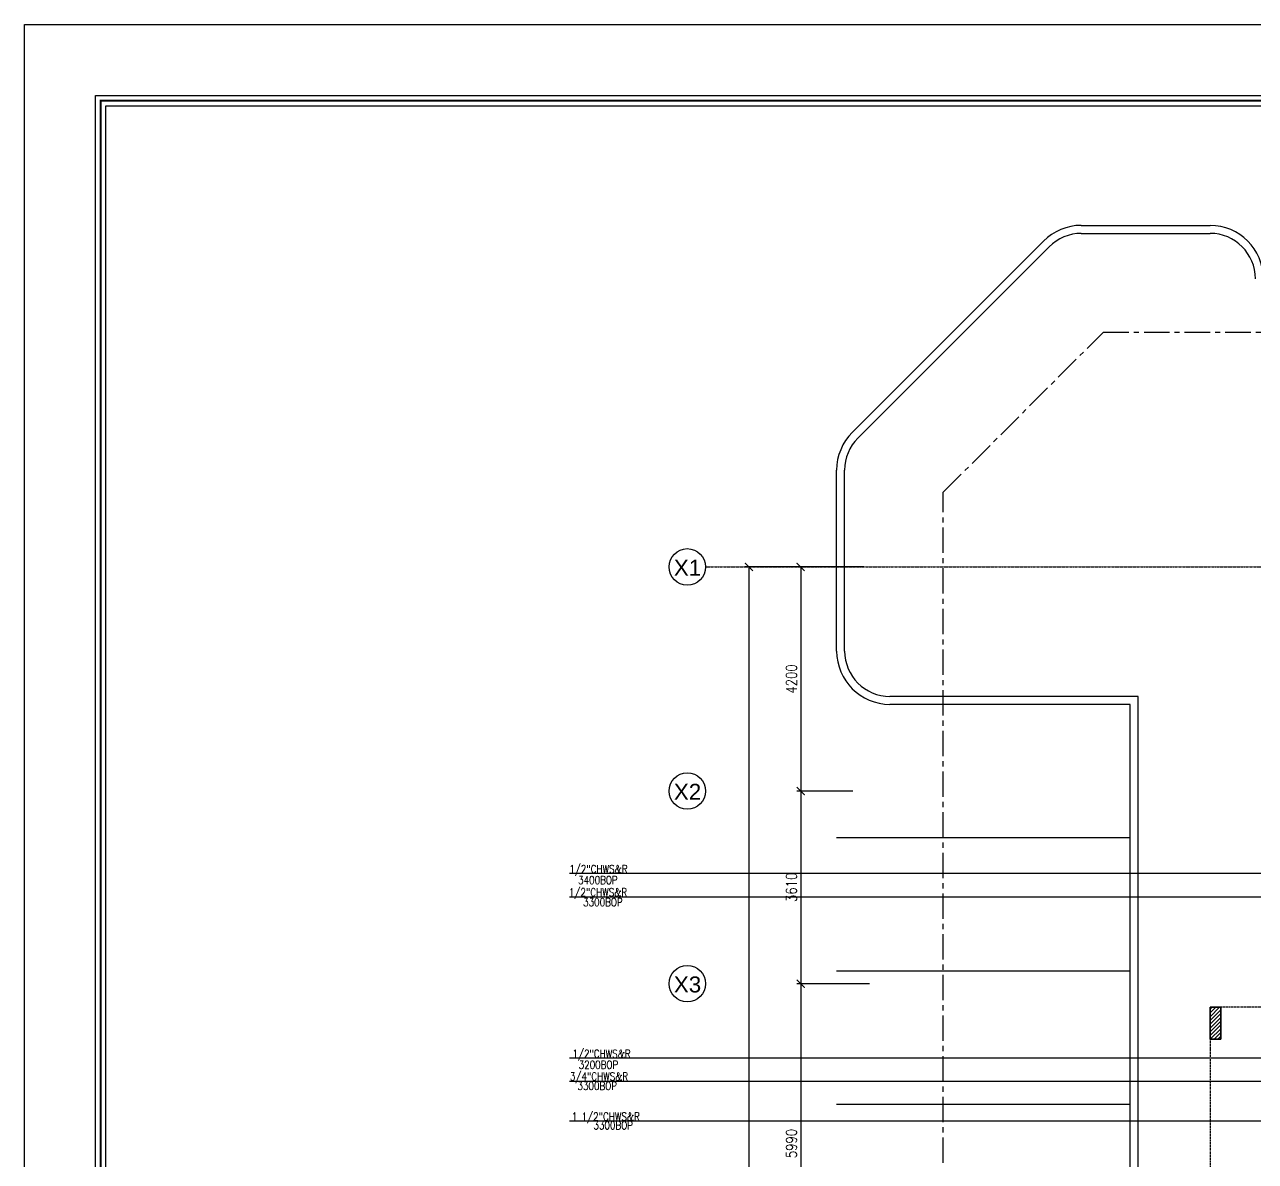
# Model space of a CAD drawing. Header units: millimetres. Extents: x 0 to 79758, y -5689 to 63441.
# Drawn here: x 1000 to 24072, y 34385 to 55688 of the extents above; entities that cross this region are included whole.
import ezdxf
from ezdxf.enums import TextEntityAlignment as Align

# ---------------------------------------------------------------- set-up
doc = ezdxf.new("R2010")
doc.units = ezdxf.units.MM
for name, pattern in [('CENTER', [50.8, 31.75, -6.35, 6.35, -6.35]), ('DASHED', [19.05, 12.7, -6.35]), ('DASHED2', [9.525, 6.35, -3.175])]:
    doc.linetypes.add(name, pattern=pattern)
for name, color, linetype in [('A-ANNO-DIMS', 1, 'Continuous'), ('A-ANNO-SYMB', 33, 'Continuous'), ('A-ANNO-TEXT', 8, 'Continuous'), ('A-AREA', 8, 'CENTER'), ('A-FLOR-OVHD', 4, 'DASHED2'), ('A-GRID', 253, 'CENTER'), ('A-WALL-FULL', 8, 'Continuous'), ('AC-CHILLED WATER TEXT', 41, 'Continuous'), ('L-WALK', 8, 'Continuous'), ('LOGO LINE', 7, 'Continuous'), ('LOGO1LINE', 7, 'Continuous'), ('S-COL- HACT.', 9, 'Continuous'), ('S-COL.', 8, 'Continuous')]:
    doc.layers.add(name, color=color, linetype=linetype)
doc.styles.add('ROMANS', font='romans.shx', dxfattribs={"width": 0.8})
doc.styles.add('SANSSERIF', font='sas_____.pfb')
doc.styles.add('SIMPLEX', font='simplex.shx', dxfattribs={"width": 0.8})
doc.dimstyles.new('100 of DIM2', dxfattribs={"dimscale": 0, "dimtxt": 200, "dimasz": 150, "dimexe": 75, "dimexo": 200, "dimgap": 75, "dimtad": 1, "dimdec": 0, "dimrnd": 5, "dimzin": 0, "dimdsep": 46, "dimtxsty": 'ROMANS', "dimblk": 'ARCHTICK', "dimcen": 100, "dimclrd": 94, "dimclre": 94, "dimclrt": 2, "dimadec": 0, "dimazin": 0, "dimtfac": 1, "dimtdec": 0, "dimtofl": 0, "dimtmove": 2, "dimatfit": 3, "dimldrblk": 'OPEN90', "dimfxl": 75, "dimtolj": 1, "dimtzin": 0, "dimarcsym": 0})

# ---------------------------------------------------------------- blocks, each defined once
blk = doc.blocks.new('_ArchTick')
at = {"color": 0, "linetype": 'ByBlock', "const_width": 0.15}
blk.add_lwpolyline([(-0.5, -0.5), (0.5, 0.5)], dxfattribs=at)
blk = doc.blocks.new('*D120')
at = {"layer": 'A-ANNO-DIMS', "color": 94, "lineweight": -2, "ltscale": 3, "transparency": 16777216}
for p, q in [((16732, 45525), (14502, 45525)), ((14577, 45525), (14577, 10325)), ((16732, 10325), (14502, 10325))]:
    blk.add_line(p, q, dxfattribs=at)
at = {"layer": 'Defpoints', "color": 0, "ltscale": 3, "transparency": 16777216}
for p in [(16932, 45525), (14577, 10325), (16932, 10325)]:
    blk.add_point(p, dxfattribs=at)
at = {"layer": 'A-ANNO-DIMS', "color": 94, "lineweight": -2, "ltscale": 3, "transparency": 16777216, "xscale": 150, "yscale": 150, "zscale": 150}
for p, rotation in [((14577, 45525), 90), ((14577, 10325), 270)]:
    blk.add_blockref('_ArchTick', p, dxfattribs=dict(at, rotation=rotation))
at = {"layer": 'A-ANNO-DIMS', "color": 2, "ltscale": 3, "transparency": 16777216, "insert": (14402, 27925), "char_height": 200, "attachment_point": 5, "rotation": 90, "style": 'ROMANS'}
blk.add_mtext('\\A1;35200', dxfattribs=at)
blk = doc.blocks.new('_Open90')
at = {"color": 0, "linetype": 'ByBlock', "lineweight": -2}
for p, q in [((0, 0), (-1, 0)), ((-0.5, 0.5), (0, 0)), ((0, 0), (-0.5, -0.5))]:
    blk.add_line(p, q, dxfattribs=at)
blk = doc.blocks.new('*D121')
at = {"layer": 'A-ANNO-DIMS', "color": 94, "lineweight": -2, "ltscale": 3, "transparency": 16777216}
for p, q in [((16527, 45525), (15474, 45525)), ((15549, 45525), (15549, 41325)), ((16527, 41325), (15474, 41325))]:
    blk.add_line(p, q, dxfattribs=at)
at = {"layer": 'Defpoints', "color": 0, "ltscale": 3, "transparency": 16777216}
for p in [(16727, 45525), (15549, 41325), (16727, 41325)]:
    blk.add_point(p, dxfattribs=at)
at = {"layer": 'A-ANNO-DIMS', "color": 94, "lineweight": -2, "ltscale": 3, "transparency": 16777216, "xscale": 150, "yscale": 150, "zscale": 150}
for p, rotation in [((15549, 45525), 90), ((15549, 41325), 270)]:
    blk.add_blockref('_ArchTick', p, dxfattribs=dict(at, rotation=rotation))
at = {"layer": 'A-ANNO-DIMS', "color": 2, "ltscale": 3, "transparency": 16777216, "insert": (15374, 43425), "char_height": 200, "attachment_point": 5, "rotation": 90, "style": 'ROMANS'}
blk.add_mtext('\\A1;4200', dxfattribs=at)
blk = doc.blocks.new('*D122')
at = {"layer": 'A-ANNO-DIMS', "color": 94, "lineweight": -2, "ltscale": 3, "transparency": 16777216}
for p, q in [((16527, 41325), (15474, 41325)), ((15549, 41325), (15549, 37715)), ((16841, 37715), (15474, 37715))]:
    blk.add_line(p, q, dxfattribs=at)
at = {"layer": 'Defpoints', "color": 0, "ltscale": 3, "transparency": 16777216}
for p in [(16727, 41325), (15549, 37715), (17041, 37715)]:
    blk.add_point(p, dxfattribs=at)
at = {"layer": 'A-ANNO-DIMS', "color": 94, "lineweight": -2, "ltscale": 3, "transparency": 16777216, "xscale": 150, "yscale": 150, "zscale": 150}
for p, rotation in [((15549, 41325), 90), ((15549, 37715), 270)]:
    blk.add_blockref('_ArchTick', p, dxfattribs=dict(at, rotation=rotation))
at = {"layer": 'A-ANNO-DIMS', "color": 2, "ltscale": 3, "transparency": 16777216, "insert": (15374, 39520), "char_height": 200, "attachment_point": 5, "rotation": 90, "style": 'ROMANS'}
blk.add_mtext('\\A1;3610', dxfattribs=at)
blk = doc.blocks.new('*D123')
at = {"layer": 'A-ANNO-DIMS', "color": 94, "lineweight": -2, "ltscale": 3, "transparency": 16777216}
for p, q in [((16841, 37715), (15474, 37715)), ((15549, 37715), (15549, 31725)), ((16841, 31725), (15474, 31725))]:
    blk.add_line(p, q, dxfattribs=at)
at = {"layer": 'Defpoints', "color": 0, "ltscale": 3, "transparency": 16777216}
for p in [(17041, 37715), (15549, 31725), (17041, 31725)]:
    blk.add_point(p, dxfattribs=at)
at = {"layer": 'A-ANNO-DIMS', "color": 94, "lineweight": -2, "ltscale": 3, "transparency": 16777216, "xscale": 150, "yscale": 150, "zscale": 150}
for p, rotation in [((15549, 37715), 90), ((15549, 31725), 270)]:
    blk.add_blockref('_ArchTick', p, dxfattribs=dict(at, rotation=rotation))
at = {"layer": 'A-ANNO-DIMS', "color": 2, "ltscale": 3, "transparency": 16777216, "insert": (15374, 34720), "char_height": 200, "attachment_point": 5, "rotation": 90, "style": 'ROMANS'}
blk.add_mtext('\\A1;5990', dxfattribs=at)

msp = doc.modelspace()

# ---------------------------------------------------------------- hatches: boundary and pattern name
at = {"layer": 'S-COL- HACT.', "linetype": 'Continuous', "ltscale": 3}
h = msp.add_hatch(dxfattribs=at)
h.set_pattern_fill('ANSI31', color=256, scale=400, style=0)
h.set_pattern_definition([(45, (1147577.044, 409937.22), (-35.355339, 35.355339), [])])
h.paths.add_polyline_path([(23221.9, 37275.2), (23221.9, 36675.2), (23421.9, 36675.2), (23421.9, 37275.2)])

# ---------------------------------------------------------------- linework, layer by layer
at = {"layer": 'A-ANNO-SYMB', "ltscale": 3}
for centre in [(13422.5, 45525.2), (13422.5, 41325.2), (13422.5, 37715.2)]:
    msp.add_circle(centre, 342.2, dxfattribs=at)
at = {"layer": 'A-AREA', "ltscale": 15}
for p, q in [((18221.9, 46925.2), (21221.9, 49925.2)), ((21221.9, 49925.2), (53321.9, 49925.2)), ((18221.9, 6925.2), (18221.9, 46925.2))]:
    msp.add_line(p, q, dxfattribs=at)
at = {"layer": 'A-FLOR-OVHD', "ltscale": 3}
msp.add_lwpolyline([(46821.9, 46925.2), (38421.9, 46925.2), (38421.9, 45625.2), (37121.9, 45625.2), (37121.9, 46925.2), (32821.9, 46925.2), (32821.9, 46525.2), (31121.9, 46525.2), (31121.9, 46925.2), (24221.9, 46925.2), (24221.9, 37275.2), (23221.9, 37275.2), (23221.9, 32775.2)], dxfattribs=at)
at = {"layer": 'A-GRID', "ltscale": 0.1}
msp.add_line((13764.6, 45525.2), (57304.2, 45525.2), dxfattribs=at)
at = {"layer": 'A-WALL-FULL', "ltscale": 3}
for p, q in [((23421.9, 37275.2), (23221.9, 37275.2)), ((23221.9, 37275.2), (23221.9, 36675.2, 0)), ((23421.9, 36675.2), (23421.9, 37275.2)), ((23221.9, 36675.2, 0), (23421.9, 36675.2))]:
    msp.add_line(p, q, dxfattribs=at)
at = {"layer": 'A-WALL-FULL', "linetype": 'Continuous', "ltscale": 3}
msp.add_lwpolyline([(23221.9, 37275.2), (23421.9, 37275.2), (23421.9, 36675.2), (23221.9, 36675.2)], close=True, dxfattribs=at)
at = {"layer": 'AC-CHILLED WATER TEXT'}
for p, q in [((31305.7, 39780.9), (11211.9, 39780.9)), ((34555.3, 39338.5), (11211.9, 39338.5)), ((34218.8, 36317.6), (11211.9, 36317.6)), ((11211.9, 35887.3), (34555.3, 35887.3)), ((11211.9, 35142.4), (37157.4, 35142.4))]:
    msp.add_line(p, q, dxfattribs=at)
at = {"layer": 'L-WALK', "ltscale": 15}
for p, q in [((20807.6, 51925.2), (23221.9, 51925.2)), ((20807.6, 51775.2), (23221.9, 51775.2)), ((16514.8, 48046.6), (20100.5, 51632.3)), ((16620.8, 47940.5), (20206.6, 51526.3)), ((16221.9, 43949.2), (16221.9, 47339.4)), ((16371.9, 43949.2), (16371.9, 47339.4)), ((21721.9, 15750.2), (21721.9, 42949.2)), ((21871.9, 15600.2), (21871.9, 43099.2))]:
    msp.add_line(p, q, dxfattribs=at)
at = {"layer": 'L-WALK', "ltscale": 3}
for p, q in [((21871.9, 43099.2), (17221.9, 43099.2)), ((21721.9, 42949.2), (17221.9, 42949.2))]:
    msp.add_line(p, q, dxfattribs=at)
at = {"layer": 'L-WALK', "linetype": 'DASHED', "ltscale": 0.2}
for p, q in [((21721.9, 40449.2), (16221.9, 40449.2)), ((21721.9, 37949.2), (16221.9, 37949.2)), ((21721.9, 35449.2), (16221.9, 35449.2))]:
    msp.add_line(p, q, dxfattribs=at)
at = {"layer": 'L-WALK', "ltscale": 15}
for centre, radius, start, end in [((20807.6, 50925.2), 1000, 90, 135), ((20807.6, 50925.2), 850, 90, 135), ((17221.9, 47339.4), 1000, 135, 180), ((17221.9, 47339.4), 850, 135, 180)]:
    msp.add_arc(centre, radius, start, end, dxfattribs=at)
at = {"layer": 'L-WALK', "ltscale": 3}
for centre, radius, start, end in [((23221.9, 50925.2), 1000, 0, 90), ((23221.9, 50925.2), 850, 0, 90), ((17221.9, 43949.2), 1000, 180, 270), ((17221.9, 43949.2), 850, 180, 270)]:
    msp.add_arc(centre, radius, start, end, dxfattribs=at)
at = {"layer": 'LOGO LINE'}
msp.add_lwpolyline([(79758, 0), (1000, 0), (1000, 55687.5), (79758, 55687.5)], close=True, dxfattribs=at)
at = {"layer": 'LOGO1LINE'}
for points in [[(78432.1, 1325.9), (2325.9, 1325.9), (2325.9, 54361.6), (78432.1, 54361.6)], [(68123.4, 1524.8), (2524.8, 1524.8), (2524.8, 54162.7), (68123.4, 54162.7)]]:
    msp.add_lwpolyline(points, close=True, dxfattribs=at)
at = {"layer": 'LOGO1LINE', "const_width": 39.8}
msp.add_lwpolyline([(78332.7, 1425.3), (2425.3, 1425.3), (2425.3, 54262.2), (78332.7, 54262.2)], close=True, dxfattribs=at)
at = {"layer": 'S-COL.', "linetype": 'Continuous', "ltscale": 3}
msp.add_lwpolyline([(23221.9, 37275.2), (23221.9, 36675.2), (23421.9, 36675.2), (23421.9, 37275.2)], close=True, dxfattribs=at)
msp.add_lwpolyline([(23221.9, 37275.2), (23221.9, 36675.2), (23421.9, 36675.2), (23421.9, 37275.2)], close=True, dxfattribs=at)
msp.add_lwpolyline([(23221.9, 37275.2), (23221.9, 36675.2), (23421.9, 36675.2), (23421.9, 37275.2)], close=True, dxfattribs=at)

# ---------------------------------------------------------------- texts
at = {"layer": 'A-ANNO-TEXT', "style": 'SANSSERIF'}
for s, p in [('X1', (13427.1, 45360.7)), ('X2', (13427.1, 41160.7)), ('X3', (13427.1, 37550.7))]:
    msp.add_text(s, height=300, dxfattribs=at).set_placement(p, align=Align.CENTER)
at = {"layer": 'AC-CHILLED WATER TEXT', "style": 'SIMPLEX', "width": 0.8}
for s, p in [('1/2"CHWS&R', (11211.6, 39789.1)), ('3400BOP', (11376.5, 39581.8)), ('1/2"CHWS&R', (11203.6, 39353.6)), ('3300BOP', (11470.5, 39167.7)), ('1/2"CHWS&R', (11269.7, 36327.1)), ('3200BOP', (11386.9, 36120.5)), ('3/4"CHWS&R', (11222.3, 35902.4)), ('3300BOP', (11364.7, 35725.4)), ('1 1/2"CHWS&R', (11256.4, 35150.6)), ('3300BOP', (11663.9, 34985.7))]:
    msp.add_text(s, height=150, dxfattribs=at).set_placement(p)

# ---------------------------------------------------------------- dimensions: what is measured, and where the dimension line sits
at = {"layer": 'A-ANNO-DIMS', "ltscale": 3}
for base, p1, p2, picture, middle in [((14576.6, 10325.2), (16931.8, 45525.2), (16931.8, 10325.2), '*D120', (14401.6, 27925.2)), ((15549.1, 41325.2), (16726.7, 45525.2), (16726.7, 41325.2), '*D121', (15374.1, 43425.2)), ((15549.1, 37715.2), (16726.7, 41325.2), (17040.7, 37715.2), '*D122', (15374.1, 39520.2)), ((15549.1, 31725.2), (17040.7, 37715.2), (17040.7, 31725.2), '*D123', (15374.1, 34720.2))]:
    dim = msp.add_linear_dim(base=base, p1=p1, p2=p2, angle=90, dimstyle='100 of DIM2', override={"dimscale": 1}, dxfattribs=at)
    dim.commit()
    dim.dimension.update_dxf_attribs({"geometry": picture, "text_midpoint": middle})

doc.saveas('drawing.dxf')
